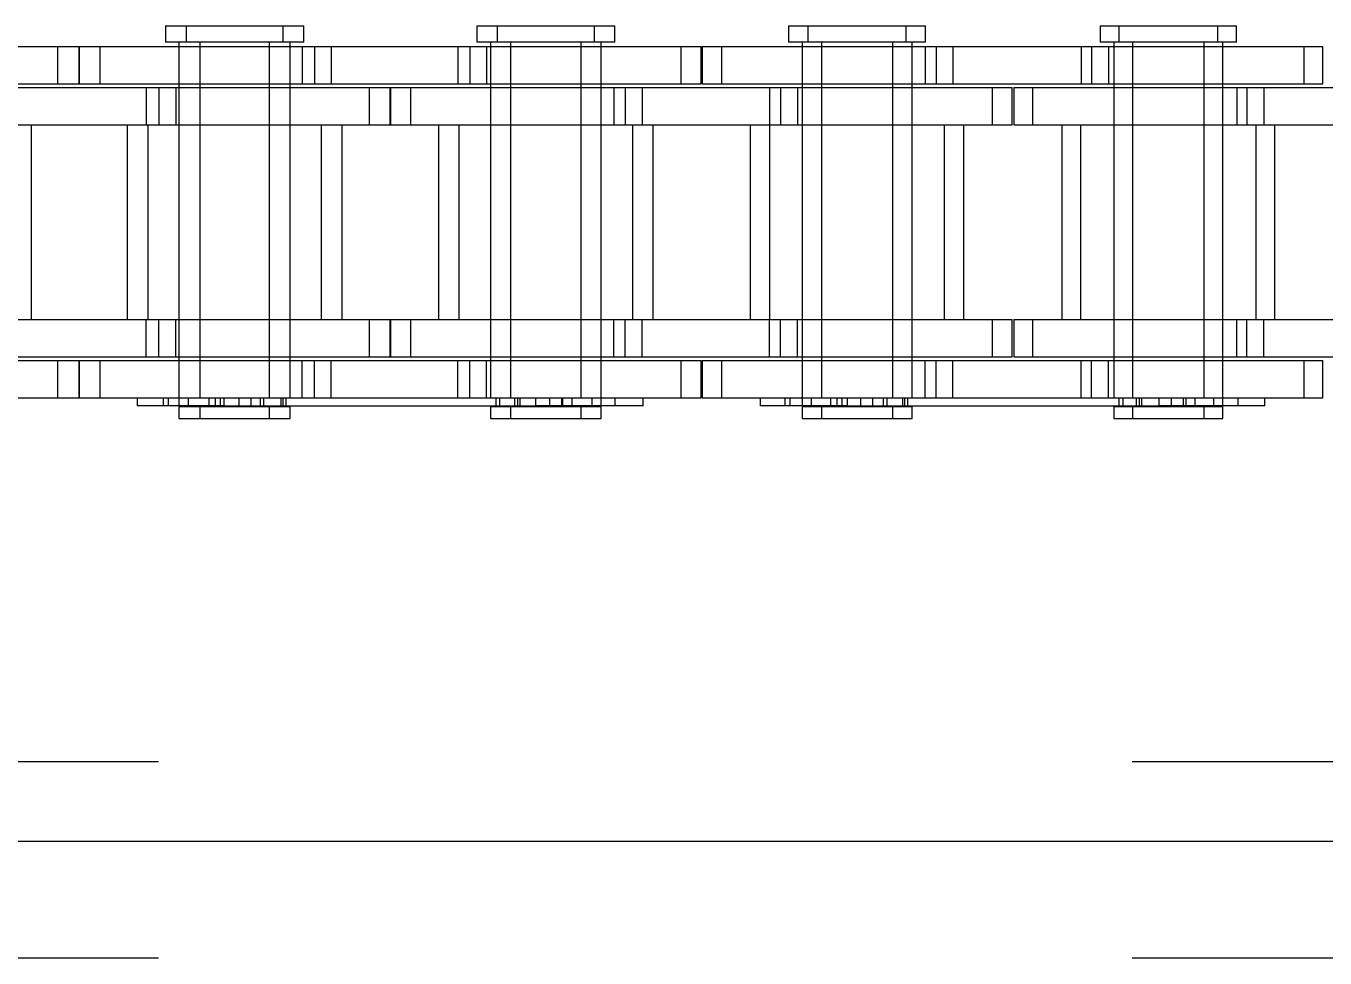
# Model space of a CAD drawing. Header units: metres. Extents: x 0 to 21025, y 0 to 14850.
# Drawn here: x 2274.9 to 2327.8, y 9051.4 to 9089.4 of the extents above; entities that cross this region are included whole.
import ezdxf

# ---------------------------------------------------------------- set-up
doc = ezdxf.new("R2010")
doc.units = ezdxf.units.M
doc.header["$LTSCALE"] = 25
doc.linetypes.add('HIDDEN2', pattern=[4.7625, 3.175, -1.5875])
doc.layers.add('SL4', color=4, linetype='Continuous')
doc.layers.add('ST1', color=7, linetype='HIDDEN2')

msp = doc.modelspace()

# ---------------------------------------------------------------- linework, layer by layer
at = {"layer": 'SL4'}
msp.add_line((2085.802, 9056.144), (2875.564, 9056.144), dxfattribs=at)
at = {"layer": 'ST1'}
for p, q in [((2280.532, 9089.384), (2285.329, 9089.384)), ((2280.532, 9089.384), (2280.532, 9088.725)), ((2281.382, 9089.384), (2281.382, 9088.725)), ((2285.329, 9089.384), (2286.179, 9089.384)), ((2285.329, 9088.725), (2285.329, 9089.384)), ((2286.179, 9088.725), (2286.179, 9089.384)), ((2293.232, 9089.384), (2298.029, 9089.384)), ((2293.232, 9089.384), (2293.232, 9088.725)), ((2294.052, 9089.384), (2294.052, 9088.725)), ((2298.029, 9089.384), (2298.849, 9089.384)), ((2298.029, 9088.725), (2298.029, 9089.384)), ((2298.849, 9088.725), (2298.849, 9089.384)), ((2305.932, 9089.384), (2310.729, 9089.384)), ((2305.932, 9089.384), (2305.932, 9088.725)), ((2306.722, 9089.384), (2306.722, 9088.725)), ((2310.729, 9089.384), (2311.519, 9089.384)), ((2310.729, 9088.725), (2310.729, 9089.384)), ((2311.519, 9088.725), (2311.519, 9089.384)), ((2318.632, 9089.384), (2323.429, 9089.384)), ((2318.632, 9089.384), (2318.632, 9088.725)), ((2319.392, 9089.384), (2319.392, 9088.725)), ((2323.429, 9089.384), (2324.189, 9089.384)), ((2323.429, 9088.725), (2323.429, 9089.384)), ((2324.189, 9088.725), (2324.189, 9089.384)), ((2267.056, 9088.541), (2276.151, 9088.541)), ((2276.151, 9088.541), (2277.011, 9088.541)), ((2276.151, 9087.021), (2276.151, 9088.541)), ((2277.011, 9088.541), (2286.106, 9088.541)), ((2277.011, 9088.541), (2277.011, 9087.021)), ((2277.03, 9087.021), (2277.03, 9088.541)), ((2277.86, 9088.541), (2277.86, 9087.021)), ((2285.329, 9088.725), (2280.532, 9088.725)), ((2281.086, 9088.725), (2281.086, 9074.227)), ((2281.086, 9088.541), (2281.086, 9087.021)), ((2281.935, 9088.725), (2281.935, 9074.227)), ((2281.935, 9088.541), (2281.935, 9087.021)), ((2284.776, 9074.227), (2284.776, 9088.725)), ((2284.776, 9087.021), (2284.776, 9088.541)), ((2286.179, 9088.725), (2285.329, 9088.725)), ((2285.625, 9074.227), (2285.625, 9088.725)), ((2285.625, 9087.021), (2285.625, 9088.541)), ((2286.106, 9088.541), (2286.106, 9087.021)), ((2286.106, 9088.541), (2292.456, 9088.541)), ((2286.605, 9088.541), (2286.605, 9087.021)), ((2287.291, 9088.541), (2287.291, 9087.021)), ((2292.456, 9088.541), (2292.456, 9087.021)), ((2292.456, 9088.541), (2301.551, 9088.541)), ((2292.94, 9088.541), (2292.94, 9087.021)), ((2298.029, 9088.725), (2293.232, 9088.725)), ((2293.626, 9088.541), (2293.626, 9087.021)), ((2293.786, 9088.725), (2293.786, 9074.227)), ((2293.786, 9088.541), (2293.786, 9087.021)), ((2294.605, 9088.725), (2294.605, 9074.227)), ((2294.605, 9088.541), (2294.605, 9087.021)), ((2297.476, 9074.227), (2297.476, 9088.725)), ((2297.476, 9087.021), (2297.476, 9088.541)), ((2298.849, 9088.725), (2298.029, 9088.725)), ((2298.295, 9074.227), (2298.295, 9088.725)), ((2298.295, 9087.021), (2298.295, 9088.541)), ((2301.551, 9088.541), (2302.37, 9088.541)), ((2301.551, 9087.021), (2301.551, 9088.541)), ((2302.37, 9087.021), (2302.37, 9088.541)), ((2302.411, 9088.541), (2311.506, 9088.541)), ((2302.411, 9088.541), (2302.411, 9087.021)), ((2303.2, 9088.541), (2303.2, 9087.021)), ((2310.729, 9088.725), (2305.932, 9088.725)), ((2306.486, 9088.725), (2306.486, 9074.227)), ((2306.486, 9088.541), (2306.486, 9087.021)), ((2307.275, 9088.725), (2307.275, 9074.227)), ((2307.275, 9088.541), (2307.275, 9087.021)), ((2310.176, 9074.227), (2310.176, 9088.725)), ((2310.176, 9087.021), (2310.176, 9088.541)), ((2311.519, 9088.725), (2310.729, 9088.725)), ((2310.965, 9074.227), (2310.965, 9088.725)), ((2310.965, 9087.021), (2310.965, 9088.541)), ((2311.506, 9088.541), (2311.506, 9087.021)), ((2311.506, 9088.541), (2317.856, 9088.541)), ((2311.945, 9088.541), (2311.945, 9087.021)), ((2312.631, 9088.541), (2312.631, 9087.021)), ((2317.856, 9088.541), (2317.856, 9087.021)), ((2317.856, 9088.541), (2326.951, 9088.541)), ((2318.28, 9088.541), (2318.28, 9087.021)), ((2323.429, 9088.725), (2318.632, 9088.725)), ((2318.966, 9088.541), (2318.966, 9087.021)), ((2319.186, 9088.725), (2319.186, 9074.227)), ((2319.186, 9088.541), (2319.186, 9087.021)), ((2319.945, 9088.725), (2319.945, 9074.227)), ((2319.945, 9088.541), (2319.945, 9087.021)), ((2322.876, 9074.227), (2322.876, 9088.725)), ((2322.876, 9087.021), (2322.876, 9088.541)), ((2324.189, 9088.725), (2323.429, 9088.725)), ((2323.635, 9074.227), (2323.635, 9088.725)), ((2323.635, 9087.021), (2323.635, 9088.541)), ((2326.951, 9088.541), (2327.71, 9088.541)), ((2326.951, 9087.021), (2326.951, 9088.541)), ((2327.71, 9087.021), (2327.71, 9088.541)), ((2267.056, 9087.021), (2276.151, 9087.021)), ((2273.406, 9086.869), (2279.756, 9086.869)), ((2276.151, 9087.021), (2277.011, 9087.021)), ((2277.011, 9087.021), (2286.106, 9087.021)), ((2279.756, 9086.869), (2279.756, 9085.349)), ((2279.756, 9086.869), (2288.851, 9086.869)), ((2280.27, 9086.869), (2280.27, 9085.349)), ((2280.956, 9086.869), (2280.956, 9085.349)), ((2281.086, 9086.869), (2281.086, 9085.349)), ((2281.935, 9086.869), (2281.935, 9085.349)), ((2284.776, 9085.349), (2284.776, 9086.869)), ((2285.625, 9085.349), (2285.625, 9086.869)), ((2286.106, 9087.021), (2292.456, 9087.021)), ((2288.851, 9086.869), (2289.7, 9086.869)), ((2288.851, 9085.349), (2288.851, 9086.869)), ((2289.7, 9085.349), (2289.7, 9086.869)), ((2289.711, 9086.869), (2298.806, 9086.869)), ((2289.711, 9086.869), (2289.711, 9085.349)), ((2290.53, 9086.869), (2290.53, 9085.349)), ((2292.456, 9087.021), (2301.551, 9087.021)), ((2293.786, 9086.869), (2293.786, 9085.349)), ((2294.605, 9086.869), (2294.605, 9085.349)), ((2297.476, 9085.349), (2297.476, 9086.869)), ((2298.295, 9085.349), (2298.295, 9086.869)), ((2298.806, 9086.869), (2298.806, 9085.349)), ((2298.806, 9086.869), (2305.156, 9086.869)), ((2299.275, 9086.869), (2299.275, 9085.349)), ((2299.961, 9086.869), (2299.961, 9085.349)), ((2301.551, 9087.021), (2302.37, 9087.021)), ((2302.411, 9087.021), (2311.506, 9087.021)), ((2305.156, 9086.869), (2305.156, 9085.349)), ((2305.156, 9086.869), (2314.251, 9086.869)), ((2305.61, 9086.869), (2305.61, 9085.349)), ((2306.296, 9086.869), (2306.296, 9085.349)), ((2306.486, 9086.869), (2306.486, 9085.349)), ((2307.275, 9086.869), (2307.275, 9085.349)), ((2310.176, 9085.349), (2310.176, 9086.869)), ((2310.965, 9085.349), (2310.965, 9086.869)), ((2311.506, 9087.021), (2317.856, 9087.021)), ((2314.251, 9086.869), (2315.04, 9086.869)), ((2314.251, 9085.349), (2314.251, 9086.869)), ((2315.04, 9085.349), (2315.04, 9086.869)), ((2315.111, 9086.869), (2324.206, 9086.869)), ((2315.111, 9086.869), (2315.111, 9085.349)), ((2315.87, 9086.869), (2315.87, 9085.349)), ((2317.856, 9087.021), (2326.951, 9087.021)), ((2319.186, 9086.869), (2319.186, 9085.349)), ((2319.945, 9086.869), (2319.945, 9085.349)), ((2322.876, 9085.349), (2322.876, 9086.869)), ((2323.635, 9085.349), (2323.635, 9086.869)), ((2324.206, 9086.869), (2324.206, 9085.349)), ((2324.206, 9086.869), (2330.556, 9086.869)), ((2324.615, 9086.869), (2324.615, 9085.349)), ((2325.301, 9086.869), (2325.301, 9085.349)), ((2326.951, 9087.021), (2327.71, 9087.021)), ((2273.406, 9085.349), (2279.756, 9085.349)), ((2275.07, 9077.419), (2275.07, 9085.349)), ((2278.971, 9085.349), (2278.971, 9077.419)), ((2279.756, 9085.349), (2288.851, 9085.349)), ((2279.82, 9085.349), (2279.82, 9077.419)), ((2281.086, 9085.349), (2281.086, 9077.419)), ((2281.935, 9085.349), (2281.935, 9077.419)), ((2284.776, 9077.419), (2284.776, 9085.349)), ((2285.625, 9077.419), (2285.625, 9085.349)), ((2286.891, 9077.419), (2286.891, 9085.349)), ((2287.74, 9077.419), (2287.74, 9085.349)), ((2288.851, 9085.349), (2289.7, 9085.349)), ((2289.711, 9085.349), (2298.806, 9085.349)), ((2291.671, 9085.349), (2291.671, 9077.419)), ((2292.49, 9085.349), (2292.49, 9077.419)), ((2293.786, 9085.349), (2293.786, 9077.419)), ((2294.605, 9085.349), (2294.605, 9077.419)), ((2297.476, 9077.419), (2297.476, 9085.349)), ((2298.295, 9077.419), (2298.295, 9085.349)), ((2298.806, 9085.349), (2305.156, 9085.349)), ((2299.591, 9077.419), (2299.591, 9085.349)), ((2300.41, 9077.419), (2300.41, 9085.349)), ((2304.371, 9085.349), (2304.371, 9077.419)), ((2305.156, 9085.349), (2314.251, 9085.349)), ((2305.16, 9085.349), (2305.16, 9077.419)), ((2306.486, 9085.349), (2306.486, 9077.419)), ((2307.275, 9085.349), (2307.275, 9077.419)), ((2310.176, 9077.419), (2310.176, 9085.349)), ((2310.965, 9077.419), (2310.965, 9085.349)), ((2312.291, 9077.419), (2312.291, 9085.349)), ((2313.08, 9077.419), (2313.08, 9085.349)), ((2314.251, 9085.349), (2315.04, 9085.349)), ((2315.111, 9085.349), (2324.206, 9085.349)), ((2317.071, 9085.349), (2317.071, 9077.419)), ((2317.83, 9085.349), (2317.83, 9077.419)), ((2319.186, 9085.349), (2319.186, 9077.419)), ((2319.945, 9085.349), (2319.945, 9077.419)), ((2322.876, 9077.419), (2322.876, 9085.349)), ((2323.635, 9077.419), (2323.635, 9085.349)), ((2324.206, 9085.349), (2330.556, 9085.349)), ((2324.991, 9077.419), (2324.991, 9085.349)), ((2325.75, 9077.419), (2325.75, 9085.349)), ((2273.406, 9077.419), (2279.756, 9077.419)), ((2279.756, 9075.899), (2279.756, 9077.419)), ((2279.756, 9077.419), (2288.851, 9077.419)), ((2280.27, 9075.899), (2280.27, 9077.419)), ((2280.956, 9075.899), (2280.956, 9077.419)), ((2281.086, 9077.419), (2281.086, 9075.899)), ((2281.935, 9077.419), (2281.935, 9075.899)), ((2284.776, 9075.899), (2284.776, 9077.419)), ((2285.625, 9075.899), (2285.625, 9077.419)), ((2288.851, 9077.419), (2289.7, 9077.419)), ((2288.851, 9075.899), (2288.851, 9077.419)), ((2289.7, 9075.899), (2289.7, 9077.419)), ((2289.711, 9077.419), (2298.806, 9077.419)), ((2289.711, 9077.419), (2289.711, 9075.899)), ((2290.53, 9077.419), (2290.53, 9075.899)), ((2293.786, 9077.419), (2293.786, 9075.899)), ((2294.605, 9077.419), (2294.605, 9075.899)), ((2297.476, 9075.899), (2297.476, 9077.419)), ((2298.295, 9075.899), (2298.295, 9077.419)), ((2298.806, 9075.899), (2298.806, 9077.419)), ((2298.806, 9077.419), (2305.156, 9077.419)), ((2299.275, 9075.899), (2299.275, 9077.419)), ((2299.961, 9075.899), (2299.961, 9077.419)), ((2305.156, 9075.899), (2305.156, 9077.419)), ((2305.156, 9077.419), (2314.251, 9077.419)), ((2305.61, 9075.899), (2305.61, 9077.419)), ((2306.296, 9075.899), (2306.296, 9077.419)), ((2306.486, 9077.419), (2306.486, 9075.899)), ((2307.275, 9077.419), (2307.275, 9075.899)), ((2310.176, 9075.899), (2310.176, 9077.419)), ((2310.965, 9075.899), (2310.965, 9077.419)), ((2314.251, 9077.419), (2315.04, 9077.419)), ((2314.251, 9075.899), (2314.251, 9077.419)), ((2315.04, 9075.899), (2315.04, 9077.419)), ((2315.111, 9077.419), (2324.206, 9077.419)), ((2315.111, 9077.419), (2315.111, 9075.899)), ((2315.87, 9077.419), (2315.87, 9075.899)), ((2319.186, 9077.419), (2319.186, 9075.899)), ((2319.945, 9077.419), (2319.945, 9075.899)), ((2322.876, 9075.899), (2322.876, 9077.419)), ((2323.635, 9075.899), (2323.635, 9077.419)), ((2324.206, 9075.899), (2324.206, 9077.419)), ((2324.206, 9077.419), (2330.556, 9077.419)), ((2324.615, 9075.899), (2324.615, 9077.419)), ((2325.301, 9075.899), (2325.301, 9077.419)), ((2267.056, 9075.747), (2276.151, 9075.747)), ((2273.406, 9075.899), (2279.756, 9075.899)), ((2276.151, 9075.747), (2277.011, 9075.747)), ((2276.151, 9074.227), (2276.151, 9075.747)), ((2277.011, 9075.747), (2286.106, 9075.747)), ((2277.011, 9075.747), (2277.011, 9074.227)), ((2277.03, 9074.227), (2277.03, 9075.747)), ((2277.86, 9075.747), (2277.86, 9074.227)), ((2279.756, 9075.899), (2288.851, 9075.899)), ((2281.086, 9075.747), (2281.086, 9073.894)), ((2281.935, 9075.747), (2281.935, 9074.227)), ((2284.776, 9074.227), (2284.776, 9075.747)), ((2285.625, 9074.227), (2285.625, 9075.747)), ((2286.106, 9074.227), (2286.106, 9075.747)), ((2286.106, 9075.747), (2292.456, 9075.747)), ((2286.605, 9074.227), (2286.605, 9075.747)), ((2287.291, 9074.227), (2287.291, 9075.747)), ((2288.851, 9075.899), (2289.7, 9075.899)), ((2289.711, 9075.899), (2298.806, 9075.899)), ((2292.456, 9074.227), (2292.456, 9075.747)), ((2292.456, 9075.747), (2301.551, 9075.747)), ((2292.94, 9074.227), (2292.94, 9075.747)), ((2293.626, 9074.227), (2293.626, 9075.747)), ((2293.786, 9075.747), (2293.786, 9074.227)), ((2294.605, 9075.747), (2294.605, 9074.227)), ((2297.476, 9074.227), (2297.476, 9075.747)), ((2298.295, 9073.894), (2298.295, 9075.747)), ((2298.806, 9075.899), (2305.156, 9075.899)), ((2301.551, 9075.747), (2302.37, 9075.747)), ((2301.551, 9074.227), (2301.551, 9075.747)), ((2302.37, 9074.227), (2302.37, 9075.747)), ((2302.411, 9075.747), (2311.506, 9075.747)), ((2302.411, 9075.747), (2302.411, 9074.227)), ((2303.2, 9075.747), (2303.2, 9074.227)), ((2305.156, 9075.899), (2314.251, 9075.899)), ((2306.486, 9075.747), (2306.486, 9073.894)), ((2307.275, 9075.747), (2307.275, 9074.227)), ((2310.176, 9074.227), (2310.176, 9075.747)), ((2310.965, 9074.227), (2310.965, 9075.747)), ((2311.506, 9074.227), (2311.506, 9075.747)), ((2311.506, 9075.747), (2317.856, 9075.747)), ((2311.945, 9074.227), (2311.945, 9075.747)), ((2312.631, 9074.227), (2312.631, 9075.747)), ((2314.251, 9075.899), (2315.04, 9075.899)), ((2315.111, 9075.899), (2324.206, 9075.899)), ((2317.856, 9074.227), (2317.856, 9075.747)), ((2317.856, 9075.747), (2326.951, 9075.747)), ((2318.28, 9074.227), (2318.28, 9075.747)), ((2318.966, 9074.227), (2318.966, 9075.747)), ((2319.186, 9075.747), (2319.186, 9074.227)), ((2319.945, 9075.747), (2319.945, 9074.227)), ((2322.876, 9074.227), (2322.876, 9075.747)), ((2323.635, 9073.894), (2323.635, 9075.747)), ((2324.206, 9075.899), (2330.556, 9075.899)), ((2326.951, 9075.747), (2327.71, 9075.747)), ((2326.951, 9074.227), (2326.951, 9075.747)), ((2327.71, 9074.227), (2327.71, 9075.747)), ((2267.056, 9074.227), (2276.151, 9074.227)), ((2276.151, 9074.227), (2277.011, 9074.227)), ((2277.011, 9074.227), (2286.106, 9074.227)), ((2279.379, 9074.227), (2279.379, 9073.894)), ((2280.456, 9073.894), (2280.456, 9074.227)), ((2280.658, 9073.894), (2280.658, 9074.227)), ((2281.455, 9074.227), (2281.455, 9073.858)), ((2282.304, 9074.227), (2282.304, 9073.858)), ((2282.574, 9073.894), (2282.574, 9074.227)), ((2282.777, 9073.894), (2282.777, 9074.227)), ((2282.931, 9073.894), (2282.931, 9074.227)), ((2283.536, 9073.894), (2283.536, 9074.227)), ((2284.024, 9073.894), (2284.024, 9074.227)), ((2284.407, 9073.858), (2284.407, 9074.227)), ((2284.55, 9073.894), (2284.55, 9074.227)), ((2285.256, 9073.858), (2285.256, 9074.227)), ((2285.335, 9073.894), (2285.335, 9074.227)), ((2285.456, 9073.894), (2285.456, 9074.227)), ((2286.106, 9074.227), (2292.456, 9074.227)), ((2292.456, 9074.227), (2301.551, 9074.227)), ((2294.012, 9073.894), (2294.012, 9074.227)), ((2294.155, 9074.227), (2294.155, 9073.858)), ((2294.774, 9073.894), (2294.774, 9074.227)), ((2294.896, 9073.894), (2294.896, 9074.227)), ((2294.974, 9074.227), (2294.974, 9073.858)), ((2295.631, 9073.894), (2295.631, 9074.227)), ((2296.206, 9073.894), (2296.206, 9074.227)), ((2296.694, 9073.894), (2296.694, 9074.227)), ((2296.738, 9073.894), (2296.738, 9074.227)), ((2297.107, 9073.858), (2297.107, 9074.227)), ((2297.926, 9073.858), (2297.926, 9074.227)), ((2298.861, 9073.894), (2298.861, 9074.227)), ((2300.002, 9073.894), (2300.002, 9074.227)), ((2301.551, 9074.227), (2302.37, 9074.227)), ((2302.411, 9074.227), (2311.506, 9074.227)), ((2304.779, 9074.227), (2304.779, 9073.894)), ((2305.796, 9073.894), (2305.796, 9074.227)), ((2305.998, 9073.894), (2305.998, 9074.227)), ((2306.855, 9074.227), (2306.855, 9073.858)), ((2307.644, 9074.227), (2307.644, 9073.858)), ((2307.914, 9073.894), (2307.914, 9074.227)), ((2308.117, 9073.894), (2308.117, 9074.227)), ((2308.331, 9073.894), (2308.331, 9074.227)), ((2308.876, 9073.894), (2308.876, 9074.227)), ((2309.364, 9073.894), (2309.364, 9074.227)), ((2309.807, 9073.858), (2309.807, 9074.227)), ((2309.95, 9073.894), (2309.95, 9074.227)), ((2310.596, 9073.858), (2310.596, 9074.227)), ((2310.675, 9073.894), (2310.675, 9074.227)), ((2310.796, 9073.894), (2310.796, 9074.227)), ((2311.506, 9074.227), (2317.856, 9074.227)), ((2317.856, 9074.227), (2326.951, 9074.227)), ((2319.412, 9073.894), (2319.412, 9074.227)), ((2319.555, 9074.227), (2319.555, 9073.858)), ((2320.114, 9073.894), (2320.114, 9074.227)), ((2320.236, 9073.894), (2320.236, 9074.227)), ((2320.314, 9074.227), (2320.314, 9073.858)), ((2321.031, 9073.894), (2321.031, 9074.227)), ((2321.546, 9073.894), (2321.546, 9074.227)), ((2322.034, 9073.894), (2322.034, 9074.227)), ((2322.138, 9073.894), (2322.138, 9074.227)), ((2322.507, 9073.858), (2322.507, 9074.227)), ((2323.266, 9073.858), (2323.266, 9074.227)), ((2324.261, 9073.894), (2324.261, 9074.227)), ((2325.342, 9073.894), (2325.342, 9074.227)), ((2326.951, 9074.227), (2327.71, 9074.227)), ((2282.931, 9073.894), (2279.379, 9073.894)), ((2284.776, 9073.858), (2281.086, 9073.858)), ((2281.086, 9073.858), (2281.086, 9073.384)), ((2281.935, 9073.858), (2281.935, 9073.384)), ((2282.931, 9073.894), (2295.631, 9073.894)), ((2285.625, 9073.858), (2284.776, 9073.858)), ((2284.776, 9073.384), (2284.776, 9073.858)), ((2285.625, 9073.384), (2285.625, 9073.858)), ((2297.476, 9073.858), (2293.786, 9073.858)), ((2293.786, 9073.858), (2293.786, 9073.384)), ((2294.605, 9073.858), (2294.605, 9073.384)), ((2298.861, 9073.894), (2295.631, 9073.894)), ((2298.295, 9073.858), (2297.476, 9073.858)), ((2297.476, 9073.384), (2297.476, 9073.858)), ((2298.295, 9073.384), (2298.295, 9073.858)), ((2300.002, 9073.894), (2298.861, 9073.894)), ((2308.331, 9073.894), (2304.779, 9073.894)), ((2310.176, 9073.858), (2306.486, 9073.858)), ((2306.486, 9073.858), (2306.486, 9073.384)), ((2307.275, 9073.858), (2307.275, 9073.384)), ((2308.331, 9073.894), (2321.031, 9073.894)), ((2310.965, 9073.858), (2310.176, 9073.858)), ((2310.176, 9073.384), (2310.176, 9073.858)), ((2310.965, 9073.384), (2310.965, 9073.858)), ((2322.876, 9073.858), (2319.186, 9073.858)), ((2319.186, 9073.858), (2319.186, 9073.384)), ((2319.945, 9073.858), (2319.945, 9073.384)), ((2324.261, 9073.894), (2321.031, 9073.894)), ((2323.635, 9073.858), (2322.876, 9073.858)), ((2322.876, 9073.384), (2322.876, 9073.858)), ((2323.635, 9073.384), (2323.635, 9073.858)), ((2325.342, 9073.894), (2324.261, 9073.894)), ((2281.086, 9073.384), (2284.776, 9073.384)), ((2284.776, 9073.384), (2285.625, 9073.384)), ((2293.786, 9073.384), (2297.476, 9073.384)), ((2297.476, 9073.384), (2298.295, 9073.384)), ((2306.486, 9073.384), (2310.176, 9073.384)), ((2310.176, 9073.384), (2310.965, 9073.384)), ((2319.186, 9073.384), (2322.876, 9073.384)), ((2322.876, 9073.384), (2323.635, 9073.384)), ((2875.564, 9059.381), (1875.564, 9059.381)), ((2085.802, 9056.144), (2875.564, 9056.144)), ((2875.564, 9051.381), (1875.564, 9051.381))]:
    msp.add_line(p, q, dxfattribs=at)

doc.saveas('drawing.dxf')
